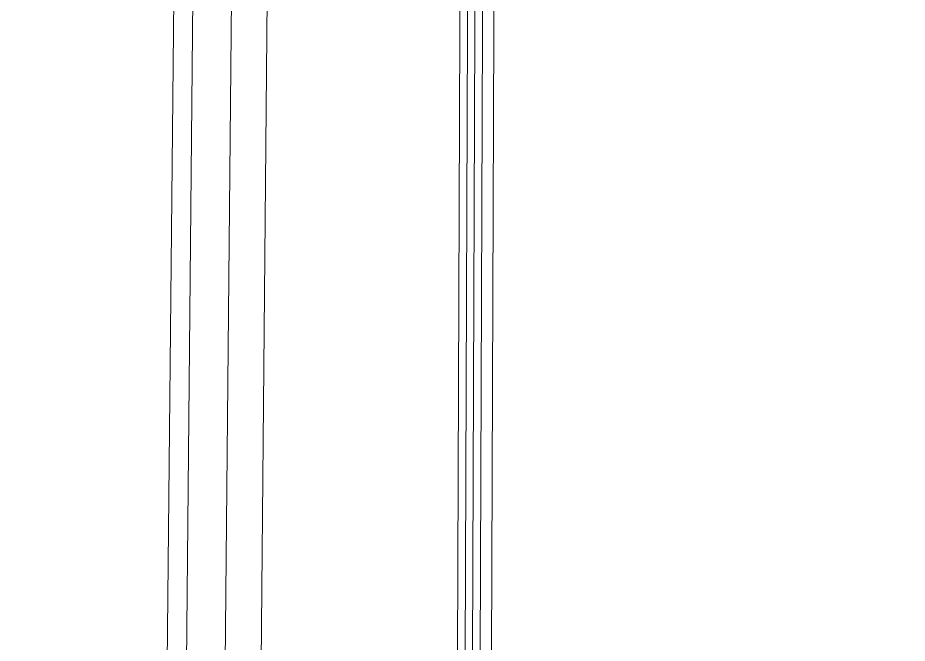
# Model space of a CAD drawing. Header units: centimetres. Extents: x 5488 to 20269, y -31398 to -19684.
# Drawn here: x 6070 to 6188.3, y -24277.4 to -24194.2 of the extents above; entities that cross this region are included whole.
import ezdxf

# ---------------------------------------------------------------- set-up
doc = ezdxf.new("R2010")
doc.units = ezdxf.units.CM
for name, color, linetype, lineweight in [('xxx_Auto_Duvar_Duvar Gorunus 01', 253, 'Continuous', 15), ('xxx_Auto_Duvar_Duvar Gorunus 02', 251, 'Continuous', 9), ('xxx_Auto_Element_Dograma Cam', 140, 'Continuous', 9), ('xxx_Auto_Kaplama_Ahşap Tarama', 16, 'Continuous', 5)]:
    doc.layers.add(name, color=color, linetype=linetype, lineweight=lineweight)

msp = doc.modelspace()

# ---------------------------------------------------------------- hatches: boundary and pattern name
at = {"layer": 'xxx_Auto_Kaplama_Ahşap Tarama'}
h = msp.add_hatch(dxfattribs=at)
h.set_pattern_fill('AR-CONC', color=256, scale=0.5)
h.set_pattern_definition([(50, (809.53, -3617.59), (91.09233, -7.96954), [9.525, -104.775]), (355, (809.53, -3617.59), (-17.6217, 95.52842), [7.62, -83.8203]), (100.45144, (817.12, -3618.255), (73.47062, 87.55888), [8.095, -89.04512]), (46.1842, (809.53, -3592.19), (135.5395, -21.02116), [14.2875, -157.1625]), (96.63556, (820.83, -3593.94), (118.70207, 123.71306), [12.1425, -133.5678]), (351.18415, (809.53, -3592.19), (118.70207, 123.71306), [11.43, -125.72987]), (21, (822.23, -3598.54), (75.8072, -51.1326), [9.525, -104.775]), (326, (822.23, -3598.54), (30.901, 92.09398), [7.62, -83.82]), (71.45144, (828.55, -3602.8), (106.7082, 40.96138), [8.095, -89.04497]), (37.5, (809.53, -3617.59), (1.5443, 42.27752), [0, -82.804, 0, -85.09, 0, -84.1375]), (7.5, (809.53, -3617.59), (33.40983, 50.09029), [0, -48.514, 0, -80.899, 0, -32.0675]), (327.5, (781.21, -3617.59), (67.795298, -2.864372), [0, -31.75, 0, -99.06, 0, -131.445]), (317.5, (768.51, -3617.59), (74.06459, 12.71325), [0, -41.275, 0, -65.786, 0, -93.345])])
edge = h.paths.add_edge_path()
edge.add_line((9312.93, -27555.32), (9330.63, -27555.32))
edge.add_arc((9330.63, -27548.32), 7, 270, 349.5592)
edge.add_arc((-12655703.85, 2009176.56), 12827763.88, 350.864209315, 350.864469123)
edge.add_line((9346.75, -27492.16), (9332.45, -27492.16))
edge.add_line((9332.45, -27492.16), (9332.45, -27061.1))
edge.add_line((9332.45, -27061.1), (9346.75, -27061.1))
edge.add_arc((-12660642.43, -2064524.01), 12832765.91, 9.135530923, 9.13579064)
edge.add_arc((9330.63, -27004.94), 7, 10.4408, 90)
edge.add_line((9330.63, -26997.94), (9312.93, -26997.94))
edge.add_arc((9312.93, -27004.94), 7, 90, 170.4864)
edge.add_arc((10864.46, -27276.63), 1582.14, 170.06944, 189.93056)
edge.add_arc((9312.93, -27548.32), 7, 189.5136, 270)

# ---------------------------------------------------------------- linework, layer by layer
at = {"layer": 'xxx_Auto_Duvar_Duvar Gorunus 01'}
for p, q in [((6086.11, -24663.45), (6102.9, -22940.23)), ((6105.44, -22940.26), (6088.68, -24660.96))]:
    msp.add_line(p, q, dxfattribs=at)
for points in [[(7597.05, -24688.53), (6094.03, -24655.78), (6112.55, -22681.4)], [(7597.15, -24683.76), (6098.85, -24651.11), (6117.32, -22681.39)]]:
    msp.add_lwpolyline(points, dxfattribs=at)
at = {"layer": 'xxx_Auto_Duvar_Duvar Gorunus 02'}
for points in [[(6127.24, -24611.88), (6129.37, -24041.1)], [(6130.24, -24611.91), (6132.37, -24041.1)], [(6131.74, -24611.96), (6133.87, -24041.1)]]:
    msp.add_lwpolyline(points, dxfattribs=at)
at = {"layer": 'xxx_Auto_Element_Dograma Cam'}
for points in [[(6128.24, -24611.89), (6130.37, -24041.1)], [(6129.24, -24611.91), (6131.37, -24041.1)]]:
    msp.add_lwpolyline(points, dxfattribs=at)

doc.saveas('drawing.dxf')
